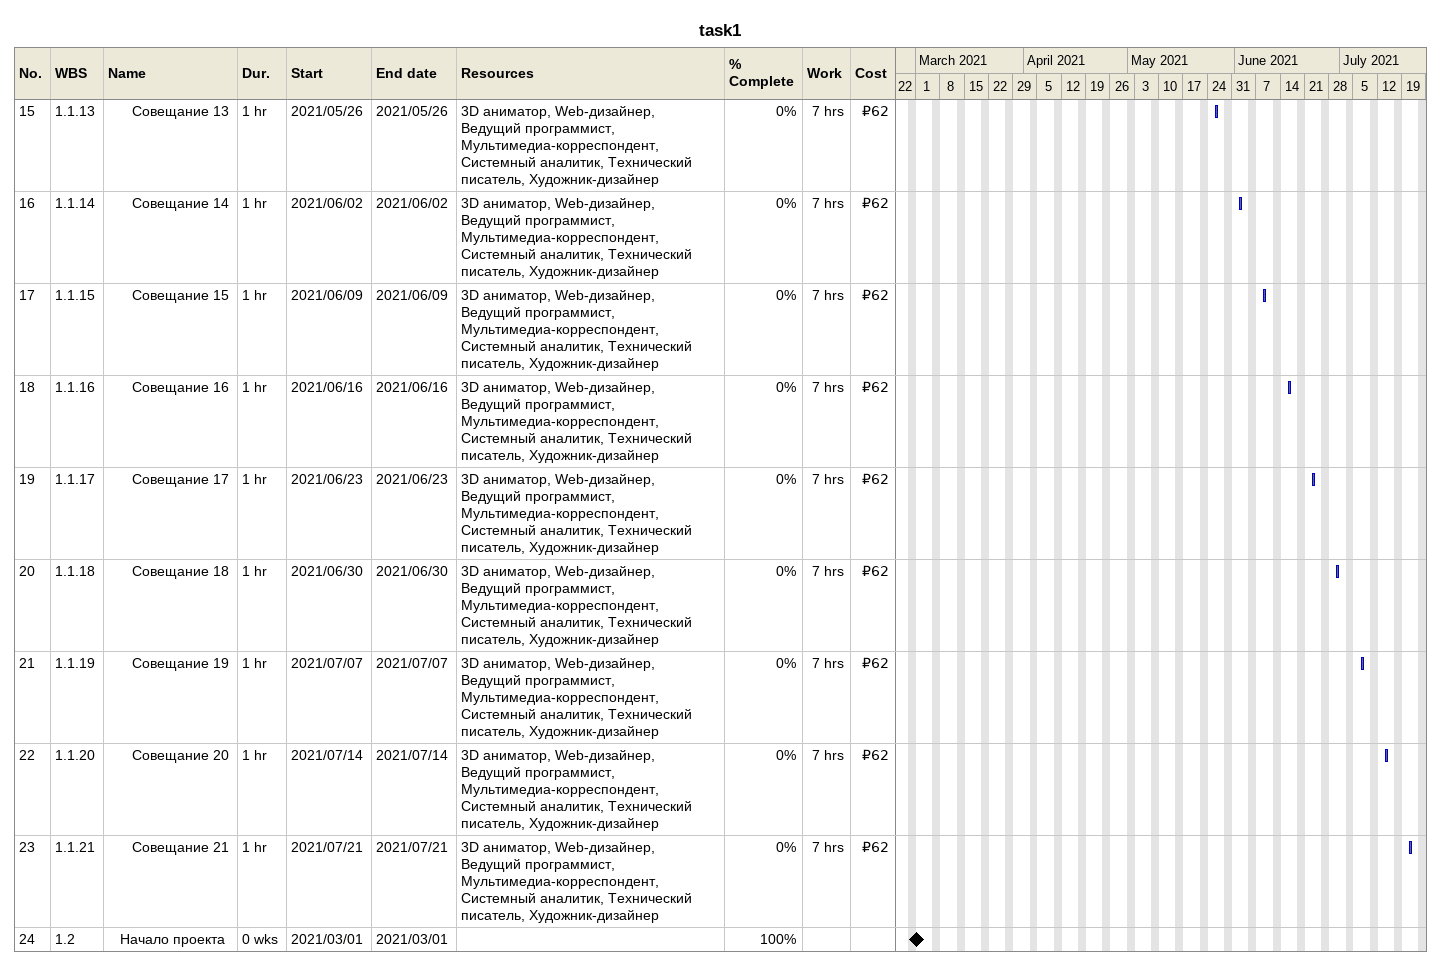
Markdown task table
task1

| ID | WBS | Task | Duration | Start | Finish | Resources | % complete | Work (h) | Cost (₽) |
|---|---|---|---|---|---|---|---|---|---|
| 15 | 1.1.13 | Совещание 13 | 1h | 2021-05-26 | 2021-05-26 | 3D аниматор, Web-дизайнер, Ведущий программист, Мультимедиа-корреспондент, Системный аналитик, Технический писатель, Художник-дизайнер | 0 | 7 | 62 |
| 16 | 1.1.14 | Совещание 14 | 1h | 2021-06-02 | 2021-06-02 | 3D аниматор, Web-дизайнер, Ведущий программист, Мультимедиа-корреспондент, Системный аналитик, Технический писатель, Художник-дизайнер | 0 | 7 | 62 |
| 17 | 1.1.15 | Совещание 15 | 1h | 2021-06-09 | 2021-06-09 | 3D аниматор, Web-дизайнер, Ведущий программист, Мультимедиа-корреспондент, Системный аналитик, Технический писатель, Художник-дизайнер | 0 | 7 | 62 |
| 18 | 1.1.16 | Совещание 16 | 1h | 2021-06-16 | 2021-06-16 | 3D аниматор, Web-дизайнер, Ведущий программист, Мультимедиа-корреспондент, Системный аналитик, Технический писатель, Художник-дизайнер | 0 | 7 | 62 |
| 19 | 1.1.17 | Совещание 17 | 1h | 2021-06-23 | 2021-06-23 | 3D аниматор, Web-дизайнер, Ведущий программист, Мультимедиа-корреспондент, Системный аналитик, Технический писатель, Художник-дизайнер | 0 | 7 | 62 |
| 20 | 1.1.18 | Совещание 18 | 1h | 2021-06-30 | 2021-06-30 | 3D аниматор, Web-дизайнер, Ведущий программист, Мультимедиа-корреспондент, Системный аналитик, Технический писатель, Художник-дизайнер | 0 | 7 | 62 |
| 21 | 1.1.19 | Совещание 19 | 1h | 2021-07-07 | 2021-07-07 | 3D аниматор, Web-дизайнер, Ведущий программист, Мультимедиа-корреспондент, Системный аналитик, Технический писатель, Художник-дизайнер | 0 | 7 | 62 |
| 22 | 1.1.20 | Совещание 20 | 1h | 2021-07-14 | 2021-07-14 | 3D аниматор, Web-дизайнер, Ведущий программист, Мультимедиа-корреспондент, Системный аналитик, Технический писатель, Художник-дизайнер | 0 | 7 | 62 |
| 23 | 1.1.21 | Совещание 21 | 1h | 2021-07-21 | 2021-07-21 | 3D аниматор, Web-дизайнер, Ведущий программист, Мультимедиа-корреспондент, Системный аналитик, Технический писатель, Художник-дизайнер | 0 | 7 | 62 |
| 24 | 1.2 | Начало проекта | 0w | 2021-03-01 | 2021-03-01 |  | 100 |  |  |
